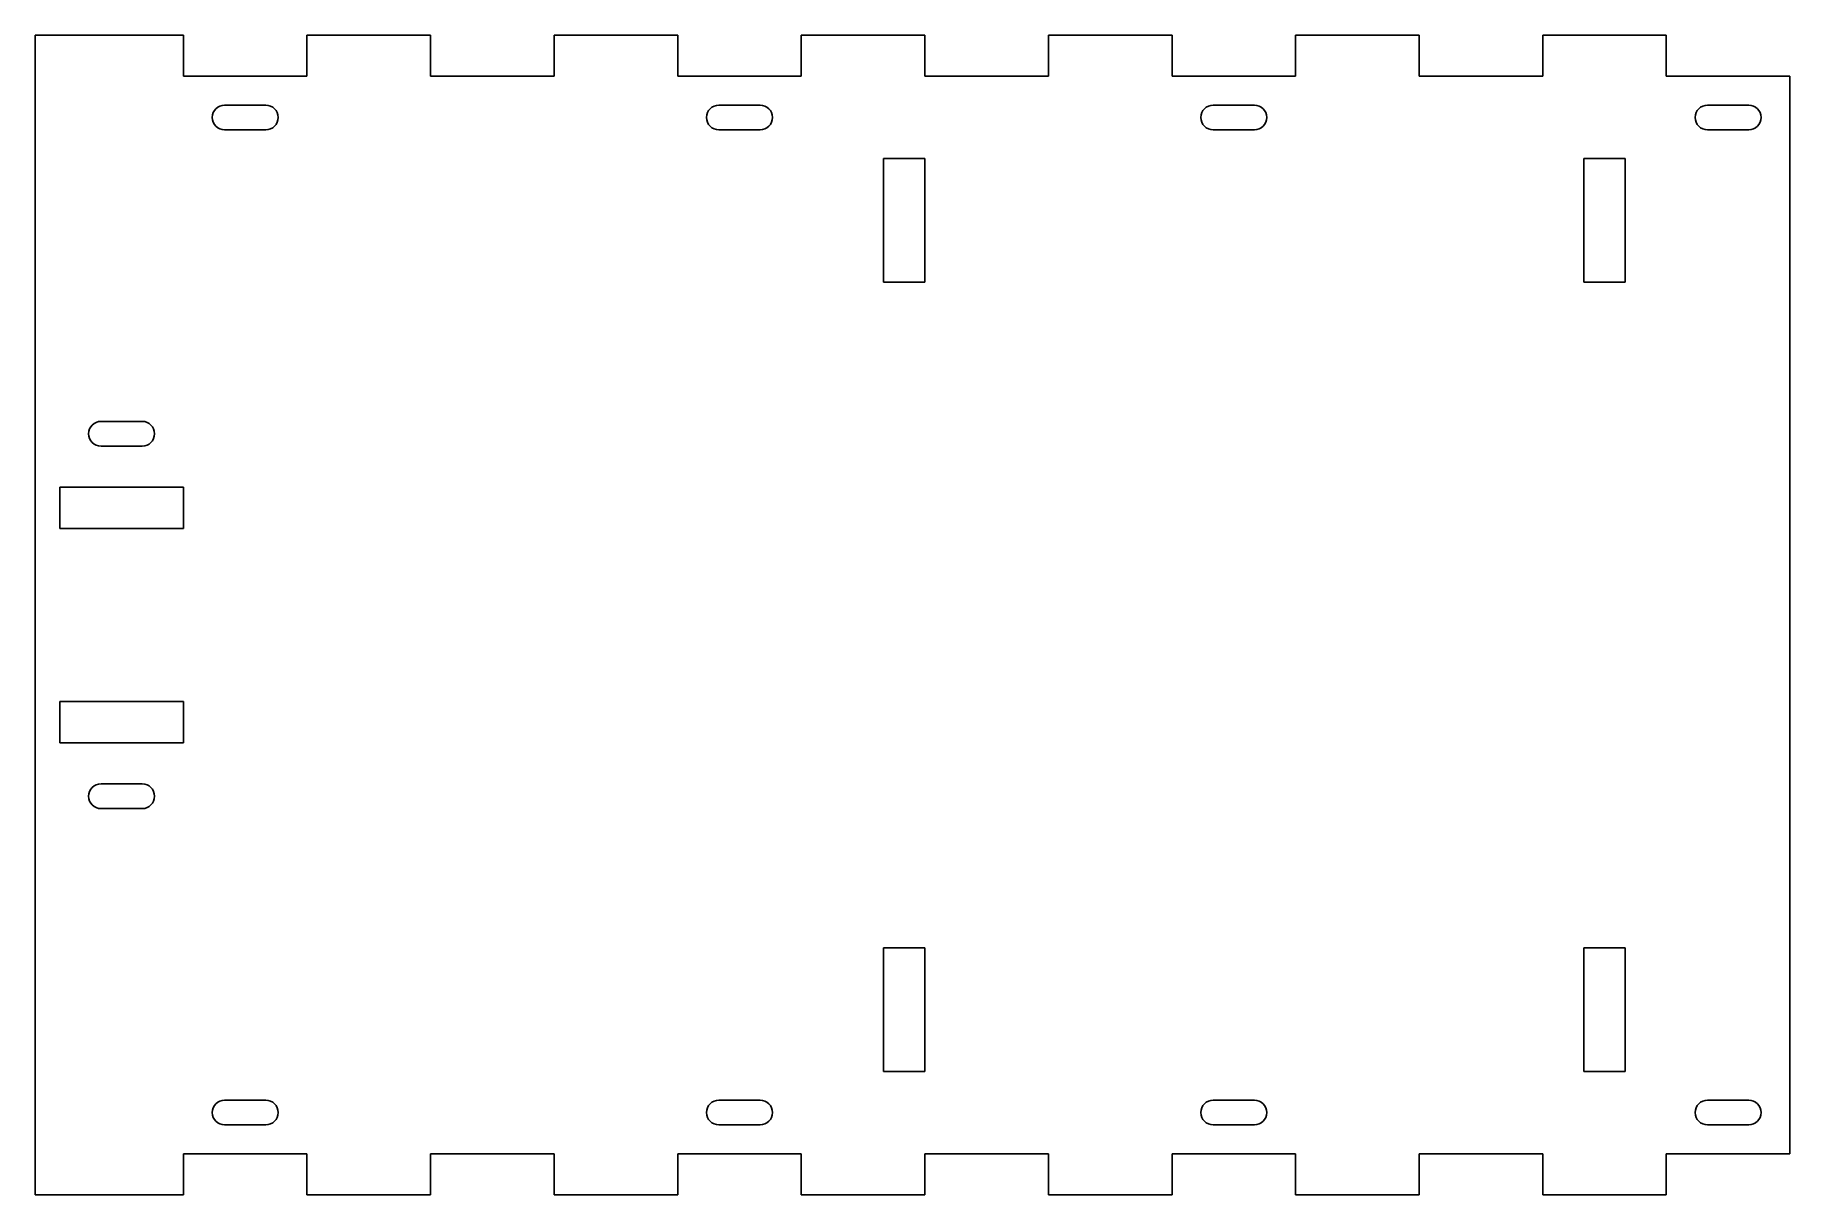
# Model space of a CAD drawing. Header units: millimetres. Extents: x -106 to 106, y -70 to 70.
import ezdxf

# ---------------------------------------------------------------- set-up
doc = ezdxf.new("R2010")
doc.units = ezdxf.units.MM

msp = doc.modelspace()

# ---------------------------------------------------------------- linework, layer by layer
at = {"color": 7, "linetype": 'Continuous', "lineweight": 25}
for p, q in [((-106.5, 70.395), (-88.5, 70.395)), ((-106.5, -70.395), (-106.5, 70.395)), ((-88.5, 70.395), (-88.5, 65.395)), ((-73.5, 70.395), (-58.5, 70.395)), ((-73.5, 65.395), (-73.5, 70.395)), ((-58.5, 70.395), (-58.5, 65.395)), ((-43.5, 70.395), (-28.5, 70.395)), ((-43.5, 65.395), (-43.5, 70.395)), ((-28.5, 70.395), (-28.5, 65.395)), ((-13.5, 70.395), (1.5, 70.395)), ((-13.5, 65.395), (-13.5, 70.395)), ((1.5, 70.395), (1.5, 65.395)), ((16.5, 70.395), (31.5, 70.395)), ((16.5, 65.395), (16.5, 70.395)), ((31.5, 70.395), (31.5, 65.395)), ((46.5, 70.395), (61.5, 70.395)), ((46.5, 65.395), (46.5, 70.395)), ((61.5, 70.395), (61.5, 65.395)), ((76.5, 65.395), (76.5, 70.395)), ((76.5, 70.395), (91.5, 70.395)), ((91.5, 70.395), (91.5, 65.395)), ((-88.5, 65.395), (-73.5, 65.395)), ((-58.5, 65.395), (-43.5, 65.395)), ((-28.5, 65.395), (-13.5, 65.395)), ((1.5, 65.395), (16.5, 65.395)), ((31.5, 65.395), (46.5, 65.395)), ((61.5, 65.395), (76.5, 65.395)), ((91.5, 65.395), (106.5, 65.395)), ((106.5, 65.395), (106.5, -65.395)), ((-78.5, 61.895), (-83.5, 61.895)), ((-18.5, 61.895), (-23.5, 61.895)), ((41.5, 61.895), (36.5, 61.895)), ((101.5, 61.895), (96.5, 61.895)), ((-83.5, 58.895), (-78.5, 58.895)), ((-23.5, 58.895), (-18.5, 58.895)), ((36.5, 58.895), (41.5, 58.895)), ((96.5, 58.895), (101.5, 58.895)), ((-3.5, 55.395), (-3.5, 40.395)), ((1.5, 55.395), (-3.5, 55.395)), ((1.5, 40.395), (1.5, 55.395)), ((86.5, 55.395), (81.5, 55.395)), ((81.5, 55.395), (81.5, 40.395)), ((86.5, 40.395), (86.5, 55.395)), ((-3.5, 40.395), (1.5, 40.395)), ((81.5, 40.395), (86.5, 40.395)), ((-93.5, 23.5), (-98.5, 23.5)), ((-98.5, 20.5), (-93.5, 20.5)), ((-103.5, 15.5), (-103.5, 10.5)), ((-88.5, 15.5), (-103.5, 15.5)), ((-88.5, 10.5), (-88.5, 15.5)), ((-103.5, 10.5), (-88.5, 10.5)), ((-103.5, -10.5), (-103.5, -15.5)), ((-88.5, -10.5), (-103.5, -10.5)), ((-88.5, -15.5), (-88.5, -10.5)), ((-103.5, -15.5), (-88.5, -15.5)), ((-93.5, -20.5), (-98.5, -20.5)), ((-98.5, -23.5), (-93.5, -23.5)), ((-3.5, -40.395), (-3.5, -55.395)), ((1.5, -40.395), (-3.5, -40.395)), ((1.5, -55.395), (1.5, -40.395)), ((86.5, -40.395), (81.5, -40.395)), ((81.5, -40.395), (81.5, -55.395)), ((86.5, -55.395), (86.5, -40.395)), ((-3.5, -55.395), (1.5, -55.395)), ((81.5, -55.395), (86.5, -55.395)), ((-83.5, -58.895), (-78.5, -58.895)), ((-23.5, -58.895), (-18.5, -58.895)), ((36.5, -58.895), (41.5, -58.895)), ((96.5, -58.895), (101.5, -58.895)), ((-78.5, -61.895), (-83.5, -61.895)), ((-18.5, -61.895), (-23.5, -61.895)), ((41.5, -61.895), (36.5, -61.895)), ((101.5, -61.895), (96.5, -61.895)), ((-88.5, -70.395), (-88.5, -65.395)), ((-88.5, -65.395), (-73.5, -65.395)), ((-73.5, -65.395), (-73.5, -70.395)), ((-58.5, -70.395), (-58.5, -65.395)), ((-58.5, -65.395), (-43.5, -65.395)), ((-43.5, -65.395), (-43.5, -70.395)), ((-28.5, -70.395), (-28.5, -65.395)), ((-28.5, -65.395), (-13.5, -65.395)), ((-13.5, -65.395), (-13.5, -70.395)), ((1.5, -70.395), (1.5, -65.395)), ((1.5, -65.395), (16.5, -65.395)), ((16.5, -65.395), (16.5, -70.395)), ((31.5, -70.395), (31.5, -65.395)), ((31.5, -65.395), (46.5, -65.395)), ((46.5, -65.395), (46.5, -70.395)), ((61.5, -70.395), (61.5, -65.395)), ((61.5, -65.395), (76.5, -65.395)), ((76.5, -65.395), (76.5, -70.395)), ((91.5, -70.395), (91.5, -65.395)), ((91.5, -65.395), (106.5, -65.395)), ((-88.5, -70.395), (-106.5, -70.395)), ((-58.5, -70.395), (-73.5, -70.395)), ((-28.5, -70.395), (-43.5, -70.395)), ((1.5, -70.395), (-13.5, -70.395)), ((31.5, -70.395), (16.5, -70.395)), ((61.5, -70.395), (46.5, -70.395)), ((91.5, -70.395), (76.5, -70.395))]:
    msp.add_line(p, q, dxfattribs=at)
for centre, start, end in [((-83.5, 60.395), 90, 270), ((-78.5, 60.395), 270, 90), ((-23.5, 60.395), 90, 270), ((-18.5, 60.395), 270, 90), ((36.5, 60.395), 90, 270), ((41.5, 60.395), 270, 90), ((96.5, 60.395), 90, 270), ((101.5, 60.395), 270, 90), ((-98.5, 22), 90, 270), ((-93.5, 22), 270, 90), ((-98.5, -22), 90, 270), ((-93.5, -22), 270, 90), ((-83.5, -60.395), 90, 270), ((-78.5, -60.395), 270, 90), ((-23.5, -60.395), 90, 270), ((-18.5, -60.395), 270, 90), ((36.5, -60.395), 90, 270), ((41.5, -60.395), 270, 90), ((96.5, -60.395), 90, 270), ((101.5, -60.395), 270, 90)]:
    msp.add_arc(centre, 1.5, start, end, dxfattribs=at)

doc.saveas('drawing.dxf')
